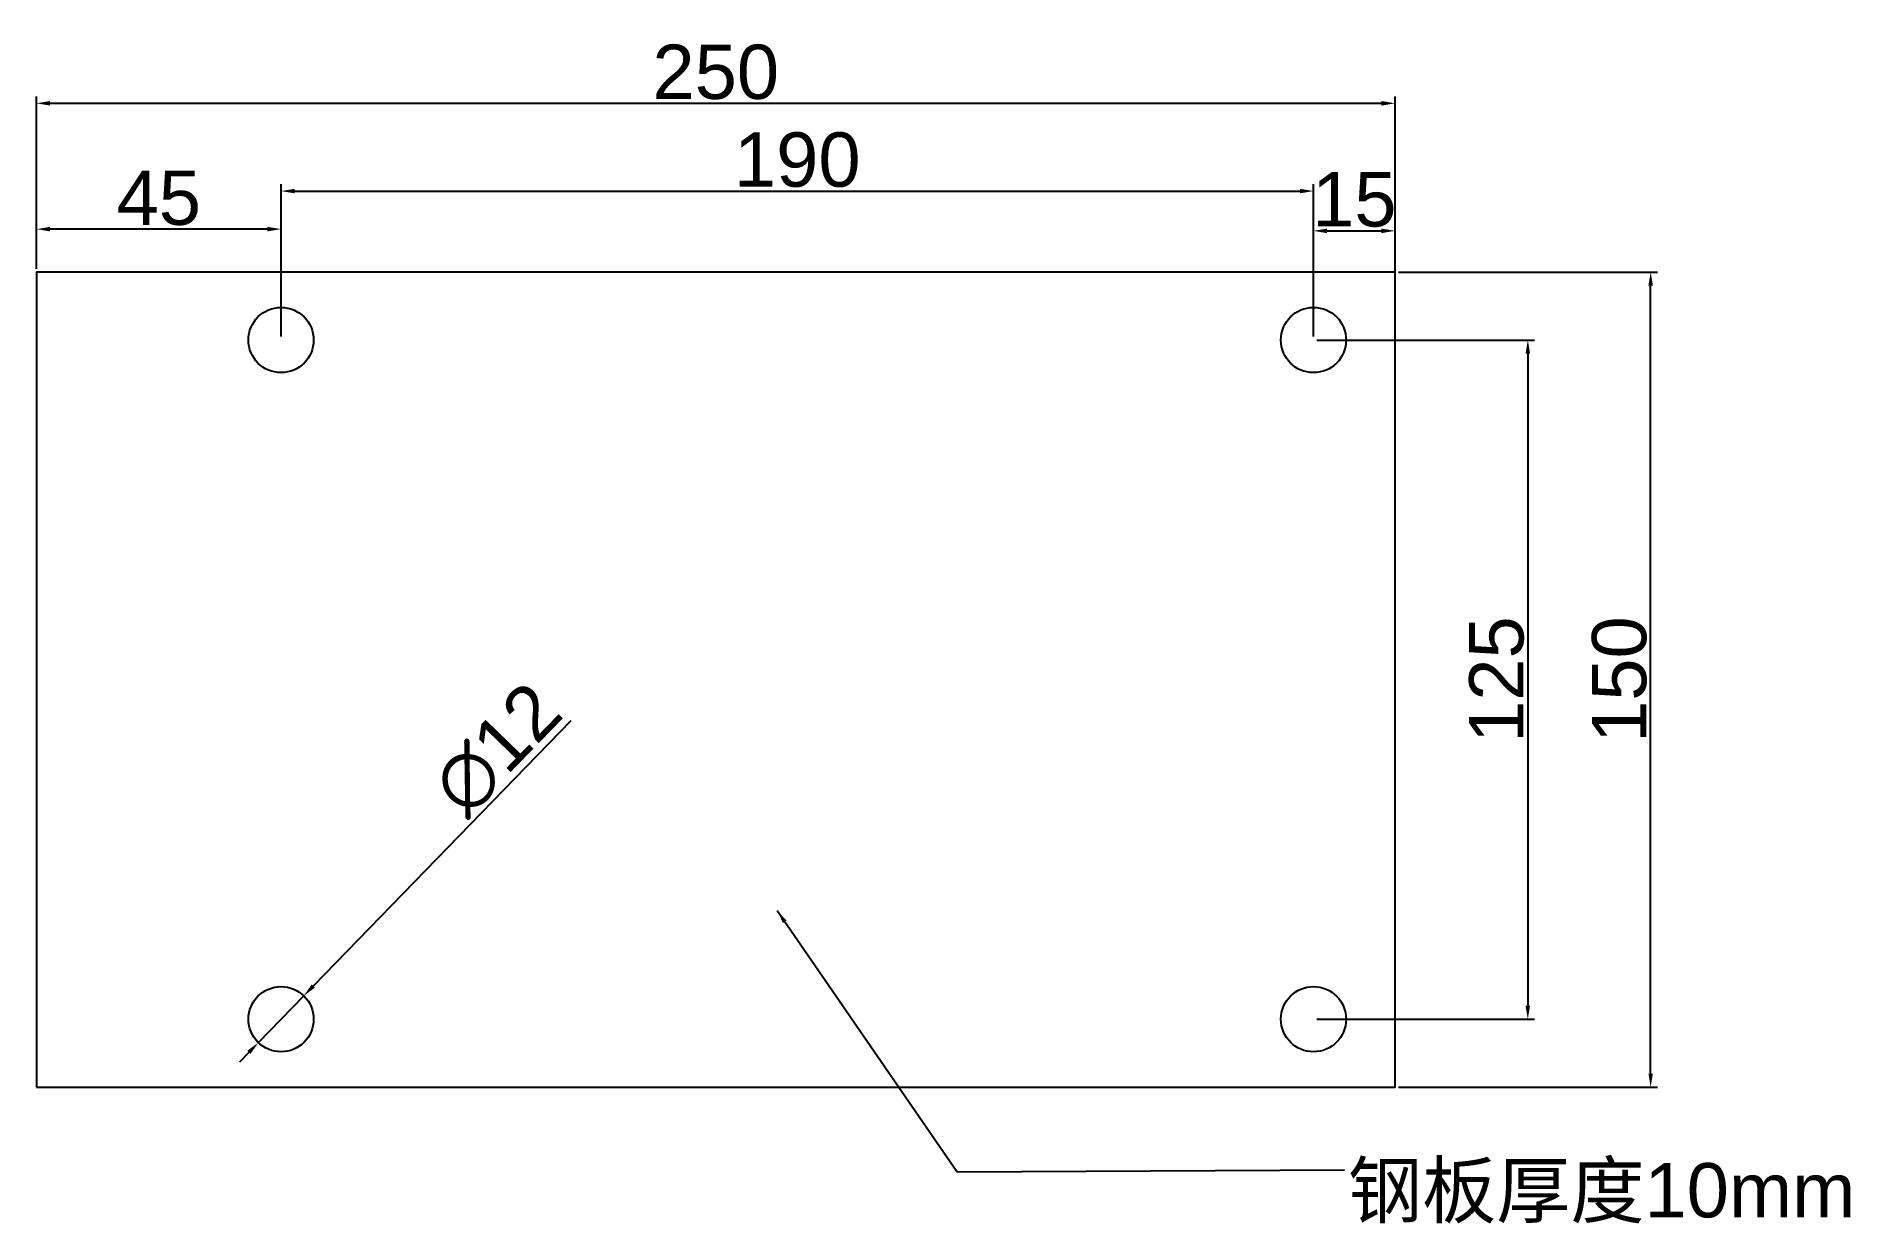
# Model space of a CAD drawing. Header units: millimetres. Extents: x 0 to 336, y -25 to 193.
import ezdxf

# ---------------------------------------------------------------- set-up
doc = ezdxf.new("R2010")
doc.units = ezdxf.units.MM
doc.styles.get("Standard").update_dxf_attribs({"font": 'arial.ttf'})
doc.dimstyles.new('ISO-25', dxfattribs={"dimtxt": 2.5, "dimasz": 2.5, "dimexe": 1.25, "dimexo": 0.625, "dimtad": 1, "dimtxsty": 'Standard', "dimcen": 2.5, "dimadec": 0, "dimazin": 0, "dimtfac": 1, "dimtmove": 0, "dimatfit": 3, "dimfxl": 1, "dimarcsym": 0})

# ---------------------------------------------------------------- blocks, each defined once
blk = doc.blocks.new('*D3')
at = {"color": 0, "lineweight": -2, "transparency": 16777216}
for p, q in [((0, 150.62), (0, 182.31)), ((250, 150.62), (250, 182.31)), ((2.5, 181.06), (247.5, 181.06))]:
    blk.add_line(p, q, dxfattribs=at)
at = {"color": 0, "transparency": 16777216}
for points in [[(2.5, 181.48), (2.5, 180.64), (0, 181.06)], [(247.5, 181.48), (247.5, 180.64), (250, 181.06)]]:
    blk.add_solid(points, dxfattribs=at)
at = {"layer": 'Defpoints', "color": 0, "transparency": 16777216}
for p in [(250, 181.06), (0, 150), (250, 150)]:
    blk.add_point(p, dxfattribs=at)
at = {"color": 0, "transparency": 16777216, "insert": (125, 186.79), "char_height": 10, "attachment_point": 5}
blk.add_mtext('250', dxfattribs=at)
blk = doc.blocks.new('*D4')
at = {"color": 0, "lineweight": -2, "transparency": 16777216}
for p, q in [((45, 138.12), (45, 166.16)), ((47.5, 164.91), (232.5, 164.91)), ((235, 138.12), (235, 166.16))]:
    blk.add_line(p, q, dxfattribs=at)
at = {"color": 0, "transparency": 16777216}
for points in [[(47.5, 165.32), (47.5, 164.49), (45, 164.91)], [(232.5, 165.32), (232.5, 164.49), (235, 164.91)]]:
    blk.add_solid(points, dxfattribs=at)
at = {"layer": 'Defpoints', "color": 0, "transparency": 16777216}
for p in [(235, 164.91), (45, 137.5), (235, 137.5)]:
    blk.add_point(p, dxfattribs=at)
at = {"color": 0, "transparency": 16777216, "insert": (140, 170.64), "char_height": 10, "attachment_point": 5}
blk.add_mtext('190', dxfattribs=at)
blk = doc.blocks.new('*D5')
at = {"color": 0, "lineweight": -2, "transparency": 16777216}
for p, q in [((0, 150.62), (0, 159.16)), ((45, 138.12), (45, 159.16)), ((42.5, 157.91), (2.5, 157.91))]:
    blk.add_line(p, q, dxfattribs=at)
at = {"color": 0, "transparency": 16777216}
for points in [[(2.5, 158.32), (2.5, 157.49), (0, 157.91)], [(42.5, 158.32), (42.5, 157.49), (45, 157.91)]]:
    blk.add_solid(points, dxfattribs=at)
at = {"layer": 'Defpoints', "color": 0, "transparency": 16777216}
for p in [(0, 157.91), (0, 150), (45, 137.5)]:
    blk.add_point(p, dxfattribs=at)
at = {"color": 0, "transparency": 16777216, "insert": (22.5, 163.62), "char_height": 10, "attachment_point": 5}
blk.add_mtext('45', dxfattribs=at)
blk = doc.blocks.new('*D6')
at = {"color": 0, "lineweight": -2, "transparency": 16777216}
for p, q in [((235.62, 137.5), (275.69, 137.5)), ((274.44, 135), (274.44, 15)), ((235.62, 12.5), (275.69, 12.5))]:
    blk.add_line(p, q, dxfattribs=at)
at = {"color": 0, "transparency": 16777216}
for points in [[(274.02, 135), (274.85, 135), (274.44, 137.5)], [(274.02, 15), (274.85, 15), (274.44, 12.5)]]:
    blk.add_solid(points, dxfattribs=at)
at = {"layer": 'Defpoints', "color": 0, "transparency": 16777216}
for p in [(235, 137.5), (235, 12.5), (274.44, 12.5)]:
    blk.add_point(p, dxfattribs=at)
at = {"color": 0, "transparency": 16777216, "insert": (268.71, 75), "char_height": 10, "attachment_point": 5, "rotation": 90}
blk.add_mtext('125', dxfattribs=at)
blk = doc.blocks.new('*D7')
at = {"color": 0, "lineweight": -2, "transparency": 16777216}
for p, q in [((250.62, 150), (298.29, 150)), ((297.04, 2.5), (297.04, 147.5)), ((250.62, 0), (298.29, 0))]:
    blk.add_line(p, q, dxfattribs=at)
at = {"color": 0, "transparency": 16777216}
for points in [[(296.63, 147.5), (297.46, 147.5), (297.04, 150)], [(296.63, 2.5), (297.46, 2.5), (297.04, 0)]]:
    blk.add_solid(points, dxfattribs=at)
at = {"layer": 'Defpoints', "color": 0, "transparency": 16777216}
for p in [(250, 150), (297.04, 150), (250, 0)]:
    blk.add_point(p, dxfattribs=at)
at = {"color": 0, "transparency": 16777216, "insert": (291.31, 75), "char_height": 10, "attachment_point": 5, "rotation": 90}
blk.add_mtext('150', dxfattribs=at)
blk = doc.blocks.new('*D8')
at = {"color": 0, "lineweight": -2, "transparency": 16777216}
for p, q in [((98.3, 67.44), (50.92, 18.6)), ((40.82, 8.19), (49.18, 16.81)), ((39.08, 6.4), (37.34, 4.61))]:
    blk.add_line(p, q, dxfattribs=at)
at = {"color": 0, "transparency": 16777216}
for points in [[(50.62, 18.89), (51.22, 18.31), (49.18, 16.81)], [(38.78, 6.69), (39.38, 6.11), (40.82, 8.19)]]:
    blk.add_solid(points, dxfattribs=at)
at = {"layer": 'Defpoints', "color": 0, "transparency": 16777216}
for p in [(49.18, 16.81), (40.82, 8.19)]:
    blk.add_point(p, dxfattribs=at)
at = {"color": 0, "transparency": 16777216, "insert": (84.81, 62.17), "char_height": 10, "attachment_point": 5, "rotation": 45.867}
blk.add_mtext('∅12', dxfattribs=at)
blk = doc.blocks.new('*D9')
at = {"color": 0, "lineweight": -2, "transparency": 16777216}
for p, q in [((235, 138.12), (235, 158.84)), ((250, 138.12), (250, 158.84)), ((237.5, 157.59), (247.5, 157.59))]:
    blk.add_line(p, q, dxfattribs=at)
at = {"color": 0, "transparency": 16777216}
for points in [[(237.5, 158), (237.5, 157.17), (235, 157.59)], [(247.5, 158), (247.5, 157.17), (250, 157.59)]]:
    blk.add_solid(points, dxfattribs=at)
at = {"layer": 'Defpoints', "color": 0, "transparency": 16777216}
for p in [(250, 157.59), (235, 137.5), (250, 137.5)]:
    blk.add_point(p, dxfattribs=at)
at = {"color": 0, "transparency": 16777216, "insert": (242.5, 163.32), "char_height": 10, "attachment_point": 5}
blk.add_mtext('15', dxfattribs=at)

msp = doc.modelspace()

# ---------------------------------------------------------------- linework, layer by layer
at = {"color": 0}
msp.add_lwpolyline([(0, 0), (250, 0), (250, 150), (0, 150)], close=True, dxfattribs=at)
for centre in [(45, 137.5), (235, 137.5), (45, 12.5), (235, 12.5)]:
    msp.add_circle(centre, 6, dxfattribs=at)

# ---------------------------------------------------------------- texts
at = {"color": 3, "insert": (241.351, -13.977), "char_height": 10, "width": 105.08408, "attachment_point": 1}
msp.add_mtext('{\\fSimSun|b0|i0|c134|p2;钢板厚度}10mm', dxfattribs=at)

# ---------------------------------------------------------------- dimensions: what is measured, and where the dimension line sits
at = {"color": 3}
for base, p1, p2, picture, middle in [((250, 181.061), (0, 150), (250, 150), '*D3', (125, 186.792)), ((235, 164.907), (45, 137.5), (235, 137.5), '*D4', (140, 170.638)), ((0, 157.906), (45, 137.5), (0, 150), '*D5', (22.5, 163.617)), ((250, 157.588), (235, 137.5), (250, 137.5), '*D9', (242.5, 163.319))]:
    dim = msp.add_linear_dim(base=base, p1=p1, p2=p2, dimstyle='ISO-25', override={"dimtxt": 10}, dxfattribs=at)
    dim.commit()
    dim.dimension.update_dxf_attribs({"geometry": picture, "text_midpoint": middle})
for base, p1, p2, picture, middle in [((297.044, 150), (250, 0), (250, 150), '*D7', (291.313, 75)), ((274.438, 12.5), (235, 137.5), (235, 12.5), '*D6', (268.707, 75))]:
    dim = msp.add_linear_dim(base=base, p1=p1, p2=p2, angle=90, dimstyle='ISO-25', override={"dimtxt": 10}, dxfattribs=at)
    dim.commit()
    dim.dimension.update_dxf_attribs({"geometry": picture, "text_midpoint": middle})
dim = msp.add_diameter_dim_2p(p1=(40.822, 8.194), p2=(49.178, 16.806), dimstyle='ISO-25', override={"dimtxt": 10}, dxfattribs=at)
dim.commit()
dim.dimension.update_dxf_attribs({"geometry": '*D8', "text_midpoint": (89.128, 57.984), "dimtype": 163})

# ---------------------------------------------------------------- leaders
at = {"color": 3, "annotation_type": 0, "has_hookline": 1, "hookline_direction": 0, "text_width": 94.672}
msp.add_leader([(136.29, 32.484), (169.404, -15.568), (240.726, -15.227)], dimstyle='ISO-25', override={"dimgap": 0.625, "dimtad": 0}, dxfattribs=at)

doc.saveas('drawing.dxf')
